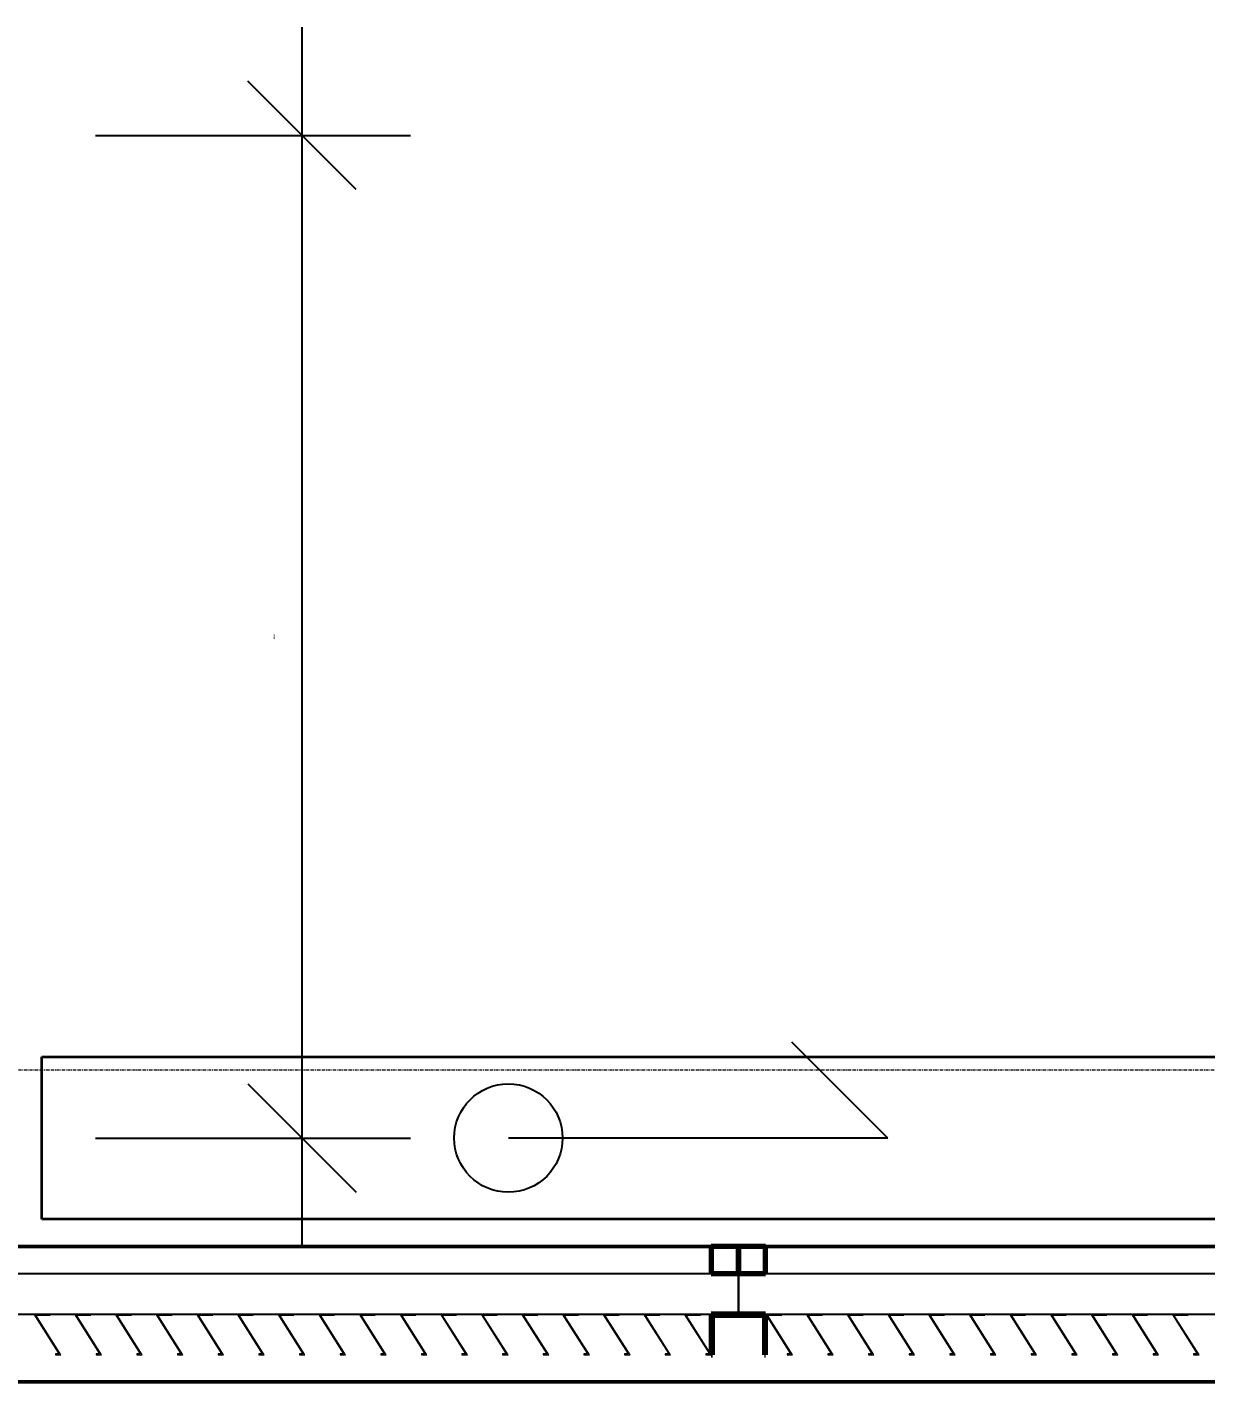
# Model space of a CAD drawing. Header units: millimetres. Extents: x -1379 to 1385823, y -4884429 to 548763.
# Drawn here: x 291407 to 293582, y -2315478 to -2312978 of the extents above; entities that cross this region are included whole.
import ezdxf

# ---------------------------------------------------------------- set-up
doc = ezdxf.new("R2010")
doc.units = ezdxf.units.MM
doc.linetypes.add('DPA_Grid _ Level 100', pattern=[10, 5.5, -1.6, 1.3, -1.6])
doc.layers.add('000 - CONCRETE_EX_BUILDING_MAIN_COLOR_1', color=7, linetype='Continuous')
doc.layers.add('000 - D I M', color=7, linetype='Continuous')
doc.layers.add('000 - CONCRETE_EX_LOUVERS_DEF_SUB', color=7, linetype='Continuous', plot=False)
for name, color, linetype, lineweight in [('A-ANNO-NOTE', 7, 'Continuous', 35), ('A-COLS-E', 7, 'Continuous', 35), ('A-DETL-THIN', 7, 'Continuous', 25), ('A-FLOR-E', 7, 'Continuous', 35), ('A-GENM', 7, 'Continuous', 35), ('A-GLAZ-CURT', 7, 'Continuous', 35), ('S-GRID', 7, 'Continuous', 9), ('WALL-E', 7, 'Continuous', 50)]:
    doc.layers.add(name, color=color, linetype=linetype, lineweight=lineweight)
doc.styles.add('Arial_2', font='arial.ttf', dxfattribs={"height": 3})
doc.dimstyles.new('DPA-DIM-3_0_T-T', dxfattribs={"dimscale": 304.8, "dimtxt": 306.07782, "dimasz": 0.656168, "dimexe": 0.656168, "dimexo": 0.0625, "dimgap": 0.164042, "dimtad": 1, "dimdec": 0, "dimzin": 0, "dimdsep": 46, "dimtxsty": 'Arial_2', "dimblk1": 'OBLIQUE', "dimblk2": 'OBLIQUE', "dimsah": 1, "dimcen": 0.09, "dimdle": 0.656168, "dimclrd": 7, "dimclre": 7, "dimclrt": 7, "dimadec": 8, "dimazin": 0, "dimtfac": 1, "dimtdec": 4, "dimtix": 1, "dimtmove": 0, "dimatfit": 3, "dimfxl": 1.312336, "dimfxlon": 1, "dimtvp": 1, "dimtolj": 1, "dimtzin": 0, "dimarcsym": 2})

# ---------------------------------------------------------------- blocks, each defined once
blk = doc.blocks.new('DPA_Rectangular - 300 x 700mm-V2-IV01 - LOWER ROOF LEVEL PLAN')
at = {"layer": '000 - CONCRETE_EX_BUILDING_MAIN_COLOR_1', "color": 7}
for p, q in [((150, -350), (150, 350)), ((150, 350), (150, -350))]:
    blk.add_line(p, q, dxfattribs=at)
blk = doc.blocks.new('DPA_CP_Entrance Louver Grill Vertical Z - Louver Grill Vertical Z-5053933-IV01 - LOWER ROOF LEVEL PLAN')
at = {"layer": '000 - CONCRETE_EX_LOUVERS_DEF_SUB', "color": 7, "lineweight": 70}
for p, q in [((-700, 0), (-750, 0)), ((-750, 0), (-750, -50)), ((-700, -50), (-700, 0)), ((750, 0), (700, 0)), ((700, 0), (700, -50)), ((750, -50), (750, 0)), ((-750, -50), (-700, -50)), ((700, -50), (750, -50)), ((-700, -125), (-750, -125)), ((-750, -125), (-750, -127)), ((-700, -200), (-700, -125)), ((750, -125), (700, -125)), ((700, -125), (700, -200)), ((750, -127), (750, -125)), ((-750, -127), (-702, -127)), ((-702, -127), (-702, -200)), ((702, -200), (702, -127)), ((702, -127), (750, -127)), ((-702, -200), (-700, -200)), ((700, -200), (702, -200))]:
    blk.add_line(p, q, dxfattribs=at)
at = {"layer": '000 - CONCRETE_EX_LOUVERS_DEF_SUB', "color": 7}
for p, q in [((-750, -125), (-750, -50)), ((-750, -50), (750, -50)), ((750, -50), (750, -125)), ((-750, -125), (750, -125))]:
    blk.add_line(p, q, dxfattribs=at)
blk = doc.blocks.new('GM_Louver Grill Vertical Z1 - Z Profile-V401-IV01 - LOWER ROOF LEVEL PLAN')
at = {"layer": '000 - CONCRETE_EX_LOUVERS_DEF_SUB', "color": 7, "lineweight": 9}
for p, q in [((30, 0), (0.1, 0)), ((0.1, 0), (46.4, -73)), ((30, -2), (30, 0)), ((50, -75), (3.7, -2)), ((3.7, -2), (30, -2)), ((46.4, -73), (40, -73)), ((40, -73), (40, -75)), ((40, -75), (50, -75))]:
    blk.add_line(p, q, dxfattribs=at)
blk = doc.blocks.new('GM_Louver Grill Vertical Z1 - Z Profile-V402-IV01 - LOWER ROOF LEVEL PLAN')
at = {"layer": '000 - CONCRETE_EX_LOUVERS_DEF_SUB', "color": 7, "lineweight": 9}
for p, q in [((30, 0), (0.1, 0)), ((0.1, 0), (46.4, -73)), ((30, -2), (30, 0)), ((50, -75), (3.7, -2)), ((3.7, -2), (30, -2)), ((46.4, -73), (40, -73)), ((40, -73), (40, -75)), ((40, -75), (50, -75))]:
    blk.add_line(p, q, dxfattribs=at)
blk = doc.blocks.new('GM_Louver Grill Vertical Z1 - Z Profile-V403-IV01 - LOWER ROOF LEVEL PLAN')
at = {"layer": '000 - CONCRETE_EX_LOUVERS_DEF_SUB', "color": 7, "lineweight": 9}
for p, q in [((30, 0), (0.1, 0)), ((0.1, 0), (46.4, -73)), ((30, -2), (30, 0)), ((50, -75), (3.7, -2)), ((3.7, -2), (30, -2)), ((46.4, -73), (40, -73)), ((40, -73), (40, -75)), ((40, -75), (50, -75))]:
    blk.add_line(p, q, dxfattribs=at)
blk = doc.blocks.new('GM_Louver Grill Vertical Z1 - Z Profile-V404-IV01 - LOWER ROOF LEVEL PLAN')
at = {"layer": '000 - CONCRETE_EX_LOUVERS_DEF_SUB', "color": 7, "lineweight": 9}
for p, q in [((30, 0), (0.1, 0)), ((0.1, 0), (46.4, -73)), ((30, -2), (30, 0)), ((50, -75), (3.7, -2)), ((3.7, -2), (30, -2)), ((46.4, -73), (40, -73)), ((40, -73), (40, -75)), ((40, -75), (50, -75))]:
    blk.add_line(p, q, dxfattribs=at)
blk = doc.blocks.new('GM_Louver Grill Vertical Z1 - Z Profile-V405-IV01 - LOWER ROOF LEVEL PLAN')
at = {"layer": '000 - CONCRETE_EX_LOUVERS_DEF_SUB', "color": 7, "lineweight": 9}
for p, q in [((30, 0), (0.1, 0)), ((0.1, 0), (46.4, -73)), ((30, -2), (30, 0)), ((50, -75), (3.7, -2)), ((3.7, -2), (30, -2)), ((46.4, -73), (40, -73)), ((40, -73), (40, -75)), ((40, -75), (50, -75))]:
    blk.add_line(p, q, dxfattribs=at)
blk = doc.blocks.new('GM_Louver Grill Vertical Z1 - Z Profile-V406-IV01 - LOWER ROOF LEVEL PLAN')
at = {"layer": '000 - CONCRETE_EX_LOUVERS_DEF_SUB', "color": 7, "lineweight": 9}
for p, q in [((30, 0), (0.1, 0)), ((0.1, 0), (46.4, -73)), ((30, -2), (30, 0)), ((50, -75), (3.7, -2)), ((3.7, -2), (30, -2)), ((46.4, -73), (40, -73)), ((40, -73), (40, -75)), ((40, -75), (50, -75))]:
    blk.add_line(p, q, dxfattribs=at)
blk = doc.blocks.new('GM_Louver Grill Vertical Z1 - Z Profile-V407-IV01 - LOWER ROOF LEVEL PLAN')
at = {"layer": '000 - CONCRETE_EX_LOUVERS_DEF_SUB', "color": 7, "lineweight": 9}
for p, q in [((30, 0), (0.1, 0)), ((0.1, 0), (46.4, -73)), ((30, -2), (30, 0)), ((50, -75), (3.7, -2)), ((3.7, -2), (30, -2)), ((46.4, -73), (40, -73)), ((40, -73), (40, -75)), ((40, -75), (50, -75))]:
    blk.add_line(p, q, dxfattribs=at)
blk = doc.blocks.new('GM_Louver Grill Vertical Z1 - Z Profile-V408-IV01 - LOWER ROOF LEVEL PLAN')
at = {"layer": '000 - CONCRETE_EX_LOUVERS_DEF_SUB', "color": 7, "lineweight": 9}
for p, q in [((30, 0), (0.1, 0)), ((0.1, 0), (46.4, -73)), ((30, -2), (30, 0)), ((50, -75), (3.7, -2)), ((3.7, -2), (30, -2)), ((46.4, -73), (40, -73)), ((40, -73), (40, -75)), ((40, -75), (50, -75))]:
    blk.add_line(p, q, dxfattribs=at)
blk = doc.blocks.new('GM_Louver Grill Vertical Z1 - Z Profile-V409-IV01 - LOWER ROOF LEVEL PLAN')
at = {"layer": '000 - CONCRETE_EX_LOUVERS_DEF_SUB', "color": 7, "lineweight": 9}
for p, q in [((30, 0), (0.1, 0)), ((0.1, 0), (46.4, -73)), ((30, -2), (30, 0)), ((50, -75), (3.7, -2)), ((3.7, -2), (30, -2)), ((46.4, -73), (40, -73)), ((40, -73), (40, -75)), ((40, -75), (50, -75))]:
    blk.add_line(p, q, dxfattribs=at)
blk = doc.blocks.new('GM_Louver Grill Vertical Z1 - Z Profile-V410-IV01 - LOWER ROOF LEVEL PLAN')
at = {"layer": '000 - CONCRETE_EX_LOUVERS_DEF_SUB', "color": 7, "lineweight": 9}
for p, q in [((30, 0), (0.1, 0)), ((0.1, 0), (46.4, -73)), ((30, -2), (30, 0)), ((50, -75), (3.7, -2)), ((3.7, -2), (30, -2)), ((46.4, -73), (40, -73)), ((40, -73), (40, -75)), ((40, -75), (50, -75))]:
    blk.add_line(p, q, dxfattribs=at)
blk = doc.blocks.new('GM_Louver Grill Vertical Z1 - Z Profile-V411-IV01 - LOWER ROOF LEVEL PLAN')
at = {"layer": '000 - CONCRETE_EX_LOUVERS_DEF_SUB', "color": 7, "lineweight": 9}
for p, q in [((30, 0), (0.1, 0)), ((0.1, 0), (46.4, -73)), ((30, -2), (30, 0)), ((50, -75), (3.7, -2)), ((3.7, -2), (30, -2)), ((46.4, -73), (40, -73)), ((40, -73), (40, -75)), ((40, -75), (50, -75))]:
    blk.add_line(p, q, dxfattribs=at)
blk = doc.blocks.new('GM_Louver Grill Vertical Z1 - Z Profile-V412-IV01 - LOWER ROOF LEVEL PLAN')
at = {"layer": '000 - CONCRETE_EX_LOUVERS_DEF_SUB', "color": 7, "lineweight": 9}
for p, q in [((30, 0), (0.1, 0)), ((0.1, 0), (46.4, -73)), ((30, -2), (30, 0)), ((50, -75), (3.7, -2)), ((3.7, -2), (30, -2)), ((46.4, -73), (40, -73)), ((40, -73), (40, -75)), ((40, -75), (50, -75))]:
    blk.add_line(p, q, dxfattribs=at)
blk = doc.blocks.new('GM_Louver Grill Vertical Z1 - Z Profile-V413-IV01 - LOWER ROOF LEVEL PLAN')
at = {"layer": '000 - CONCRETE_EX_LOUVERS_DEF_SUB', "color": 7, "lineweight": 9}
for p, q in [((30, 0), (0.1, 0)), ((0.1, 0), (46.4, -73)), ((30, -2), (30, 0)), ((50, -75), (3.7, -2)), ((3.7, -2), (30, -2)), ((46.4, -73), (40, -73)), ((40, -73), (40, -75)), ((40, -75), (50, -75))]:
    blk.add_line(p, q, dxfattribs=at)
blk = doc.blocks.new('GM_Louver Grill Vertical Z1 - Z Profile-V414-IV01 - LOWER ROOF LEVEL PLAN')
at = {"layer": '000 - CONCRETE_EX_LOUVERS_DEF_SUB', "color": 7, "lineweight": 9}
for p, q in [((30, 0), (0.1, 0)), ((0.1, 0), (46.4, -73)), ((30, -2), (30, 0)), ((50, -75), (3.7, -2)), ((3.7, -2), (30, -2)), ((46.4, -73), (40, -73)), ((40, -73), (40, -75)), ((40, -75), (50, -75))]:
    blk.add_line(p, q, dxfattribs=at)
blk = doc.blocks.new('GM_Louver Grill Vertical Z1 - Z Profile-V415-IV01 - LOWER ROOF LEVEL PLAN')
at = {"layer": '000 - CONCRETE_EX_LOUVERS_DEF_SUB', "lineweight": 9}
h = blk.add_hatch(dxfattribs=at)
h.set_pattern_fill('FP_46', style=0, pattern_type=2)
h.set_pattern_definition([(50, (-227721.46, 2322710.5), (728.7365, -63.75582), [76.2, -838.2]), (355, (-227721.5, 2322710.5), (-140.97162, 764.2276), [60.96, -670.56]), (100.451, (-227660.74, 2322705.2), (587.77, 700.46675), [64.76, -712.36]), (46.184, (-227721.5, 2322913.7), (1084.31624, -168.17096), [114.3, -1257.3]), (96.636, (-227631.1, 2322899.7), (949.6099, 989.70985), [97.14, -1068.54]), (351.184, (-227721.5, 2322913.7), (949.62055, 989.70115), [91.44, -1005.84]), (21, (-227619.86, 2322862.9), (606.45787, -409.06057), [76.2, -838.2]), (326, (-227619.9, 2322862.9), (247.20834, 736.75292), [60.96, -670.56]), (71.451, (-227569.3, 2322828.8), (853.66825, 327.68547), [64.76, -712.36]), (37.5, (-227721.46, 2322710.48), (12.354693, 338.22012), [33.528, -628.904, 33.528, -1320.292]), (37.5, (-227721.46, 2322710.48), (12.354693, 338.22012), [-695.96, -647.192, 33.528, -639.572]), (7.5, (-227721.46, 2322710.48), (267.278874, 400.722127), [33.528, -354.584, 33.528, -870.204]), (7.5, (-227721.46, 2322710.48), (267.278874, 400.722127), [-421.64, -613.664, 33.528, -223.012]), (327.5, (-227948.03, 2322710.48), (542.36333, -22.915345), [33.528, -220.472, 33.528, -1810.512]), (327.5, (-227948.03, 2322710.48), (542.36333, -22.915345), [-287.528, -758.952, 33.528, -1018.032]), (317.5, (-228049.63, 2322710.5), (592.51696, 101.70711), [33.528, -296.672, 33.528, -1239.52]), (317.5, (-228049.63, 2322710.5), (592.51696, 101.70711), [-363.728, -492.76, 33.528, -713.232])])
h.paths.add_polyline_path([(50, -75), (3.7, -2), (30, -2), (30, 0), (0.1, 0), (46.4, -73), (40, -73), (40, -75)])
at = {"layer": '000 - CONCRETE_EX_LOUVERS_DEF_SUB', "color": 7, "lineweight": 9}
for p, q in [((30, 0), (0.1, 0)), ((0.1, 0), (46.4, -73)), ((30, -2), (30, 0)), ((50, -75), (3.7, -2)), ((3.7, -2), (30, -2)), ((46.4, -73), (40, -73)), ((40, -73), (40, -75)), ((40, -75), (50, -75))]:
    blk.add_line(p, q, dxfattribs=at)
blk = doc.blocks.new('GM_Louver Grill Vertical Z1 - Z Profile-V416-IV01 - LOWER ROOF LEVEL PLAN')
at = {"layer": '000 - CONCRETE_EX_LOUVERS_DEF_SUB', "lineweight": 9}
h = blk.add_hatch(dxfattribs=at)
h.set_pattern_fill('FP_47', style=0, pattern_type=2)
h.set_pattern_definition([(50, (-227646.46, 2322710.5), (728.7365, -63.75582), [76.2, -838.2]), (355, (-227646.5, 2322710.5), (-140.97162, 764.2276), [60.96, -670.56]), (100.451, (-227585.74, 2322705.2), (587.77, 700.46675), [64.76, -712.36]), (46.184, (-227646.5, 2322913.7), (1084.31624, -168.17096), [114.3, -1257.3]), (96.636, (-227556.1, 2322899.7), (949.6099, 989.70985), [97.14, -1068.54]), (351.184, (-227646.5, 2322913.7), (949.62055, 989.70115), [91.44, -1005.84]), (21, (-227544.86, 2322862.9), (606.45787, -409.06057), [76.2, -838.2]), (326, (-227544.9, 2322862.9), (247.20834, 736.75292), [60.96, -670.56]), (71.451, (-227494.3, 2322828.8), (853.66825, 327.68547), [64.76, -712.36]), (37.5, (-227646.46, 2322710.48), (12.354693, 338.22012), [33.528, -628.904, 33.528, -1320.292]), (37.5, (-227646.46, 2322710.48), (12.354693, 338.22012), [-695.96, -647.192, 33.528, -639.572]), (7.5, (-227646.46, 2322710.48), (267.278874, 400.722127), [33.528, -354.584, 33.528, -870.204]), (7.5, (-227646.46, 2322710.48), (267.278874, 400.722127), [-421.64, -613.664, 33.528, -223.012]), (327.5, (-227873.03, 2322710.48), (542.36333, -22.915345), [33.528, -220.472, 33.528, -1810.512]), (327.5, (-227873.03, 2322710.48), (542.36333, -22.915345), [-287.528, -758.952, 33.528, -1018.032]), (317.5, (-227974.63, 2322710.5), (592.51696, 101.70711), [33.528, -296.672, 33.528, -1239.52]), (317.5, (-227974.63, 2322710.5), (592.51696, 101.70711), [-363.728, -492.76, 33.528, -713.232])])
h.paths.add_polyline_path([(50, -75), (3.7, -2), (30, -2), (30, 0), (0.1, 0), (46.4, -73), (40, -73), (40, -75)])
at = {"layer": '000 - CONCRETE_EX_LOUVERS_DEF_SUB', "color": 7, "lineweight": 9}
for p, q in [((30, 0), (0.1, 0)), ((0.1, 0), (46.4, -73)), ((30, -2), (30, 0)), ((50, -75), (3.7, -2)), ((3.7, -2), (30, -2)), ((46.4, -73), (40, -73)), ((40, -73), (40, -75)), ((40, -75), (50, -75))]:
    blk.add_line(p, q, dxfattribs=at)
blk = doc.blocks.new('GM_Louver Grill Vertical Z1 - Z Profile-V418-IV01 - LOWER ROOF LEVEL PLAN')
at = {"layer": '000 - CONCRETE_EX_LOUVERS_DEF_SUB', "color": 7, "lineweight": 9}
for p, q in [((30, 0), (0.1, 0)), ((0.1, 0), (46.4, -73)), ((30, -2), (30, 0)), ((50, -75), (3.7, -2)), ((3.7, -2), (30, -2)), ((46.4, -73), (40, -73)), ((40, -73), (40, -75)), ((40, -75), (50, -75))]:
    blk.add_line(p, q, dxfattribs=at)
blk = doc.blocks.new('GM_Louver Grill Vertical Z1 - Z Profile-V427-IV01 - LOWER ROOF LEVEL PLAN')
at = {"layer": '000 - CONCRETE_EX_LOUVERS_DEF_SUB', "color": 7, "lineweight": 9}
for p, q in [((30, 0), (0.1, 0)), ((0.1, 0), (46.4, -73)), ((30, -2), (30, 0)), ((50, -75), (3.7, -2)), ((3.7, -2), (30, -2)), ((46.4, -73), (40, -73)), ((40, -73), (40, -75)), ((40, -75), (50, -75))]:
    blk.add_line(p, q, dxfattribs=at)
blk = doc.blocks.new('GM_Louver Grill Vertical Z1 - Z Profile-V428-IV01 - LOWER ROOF LEVEL PLAN')
at = {"layer": '000 - CONCRETE_EX_LOUVERS_DEF_SUB', "color": 7, "lineweight": 9}
for p, q in [((30, 0), (0.1, 0)), ((0.1, 0), (46.4, -73)), ((30, -2), (30, 0)), ((50, -75), (3.7, -2)), ((3.7, -2), (30, -2)), ((46.4, -73), (40, -73)), ((40, -73), (40, -75)), ((40, -75), (50, -75))]:
    blk.add_line(p, q, dxfattribs=at)
blk = doc.blocks.new('GM_Louver Grill Vertical Z1 - Z Profile-V429-IV01 - LOWER ROOF LEVEL PLAN')
at = {"layer": '000 - CONCRETE_EX_LOUVERS_DEF_SUB', "color": 7, "lineweight": 9}
for p, q in [((30, 0), (0.1, 0)), ((0.1, 0), (46.4, -73)), ((30, -2), (30, 0)), ((50, -75), (3.7, -2)), ((3.7, -2), (30, -2)), ((46.4, -73), (40, -73)), ((40, -73), (40, -75)), ((40, -75), (50, -75))]:
    blk.add_line(p, q, dxfattribs=at)
blk = doc.blocks.new('GM_Louver Grill Vertical Z1 - Z Profile-V430-IV01 - LOWER ROOF LEVEL PLAN')
at = {"layer": '000 - CONCRETE_EX_LOUVERS_DEF_SUB', "color": 7, "lineweight": 9}
for p, q in [((30, 0), (0.1, 0)), ((0.1, 0), (46.4, -73)), ((30, -2), (30, 0)), ((50, -75), (3.7, -2)), ((3.7, -2), (30, -2)), ((46.4, -73), (40, -73)), ((40, -73), (40, -75)), ((40, -75), (50, -75))]:
    blk.add_line(p, q, dxfattribs=at)
blk = doc.blocks.new('GM_Louver Grill Vertical Z1 - Z Profile-V431-IV01 - LOWER ROOF LEVEL PLAN')
at = {"layer": '000 - CONCRETE_EX_LOUVERS_DEF_SUB', "color": 7, "lineweight": 9}
for p, q in [((30, 0), (0.1, 0)), ((0.1, 0), (46.4, -73)), ((30, -2), (30, 0)), ((50, -75), (3.7, -2)), ((3.7, -2), (30, -2)), ((46.4, -73), (40, -73)), ((40, -73), (40, -75)), ((40, -75), (50, -75))]:
    blk.add_line(p, q, dxfattribs=at)
blk = doc.blocks.new('GM_Louver Grill Vertical Z1 - Z Profile-V432-IV01 - LOWER ROOF LEVEL PLAN')
at = {"layer": '000 - CONCRETE_EX_LOUVERS_DEF_SUB', "color": 7, "lineweight": 9}
for p, q in [((30, 0), (0.1, 0)), ((0.1, 0), (46.4, -73)), ((30, -2), (30, 0)), ((50, -75), (3.7, -2)), ((3.7, -2), (30, -2)), ((46.4, -73), (40, -73)), ((40, -73), (40, -75)), ((40, -75), (50, -75))]:
    blk.add_line(p, q, dxfattribs=at)
blk = doc.blocks.new('GM_Louver Grill Vertical Z1 - Z Profile-V433-IV01 - LOWER ROOF LEVEL PLAN')
at = {"layer": '000 - CONCRETE_EX_LOUVERS_DEF_SUB', "color": 7, "lineweight": 9}
for p, q in [((30, 0), (0.1, 0)), ((0.1, 0), (46.4, -73)), ((30, -2), (30, 0)), ((50, -75), (3.7, -2)), ((3.7, -2), (30, -2)), ((46.4, -73), (40, -73)), ((40, -73), (40, -75)), ((40, -75), (50, -75))]:
    blk.add_line(p, q, dxfattribs=at)
blk = doc.blocks.new('GM_Louver Grill Vertical Z1 - Z Profile-V434-IV01 - LOWER ROOF LEVEL PLAN')
at = {"layer": '000 - CONCRETE_EX_LOUVERS_DEF_SUB', "lineweight": 9}
h = blk.add_hatch(dxfattribs=at)
h.set_pattern_fill('FP_49', style=0, pattern_type=2)
h.set_pattern_definition([(50, (-229221.46, 2322710.5), (728.7365, -63.75582), [76.2, -838.2]), (355, (-229221.5, 2322710.5), (-140.97162, 764.2276), [60.96, -670.56]), (100.451, (-229160.74, 2322705.2), (587.77, 700.46675), [64.76, -712.36]), (46.184, (-229221.5, 2322913.7), (1084.31624, -168.17096), [114.3, -1257.3]), (96.636, (-229131.1, 2322899.7), (949.6099, 989.70985), [97.14, -1068.54]), (351.184, (-229221.5, 2322913.7), (949.62055, 989.70115), [91.44, -1005.84]), (21, (-229119.86, 2322862.9), (606.45787, -409.06057), [76.2, -838.2]), (326, (-229119.9, 2322862.9), (247.20834, 736.75292), [60.96, -670.56]), (71.451, (-229069.3, 2322828.8), (853.66825, 327.68547), [64.76, -712.36]), (37.5, (-229221.46, 2322710.48), (12.354693, 338.22012), [33.528, -628.904, 33.528, -1320.292]), (37.5, (-229221.46, 2322710.48), (12.354693, 338.22012), [-695.96, -647.192, 33.528, -639.572]), (7.5, (-229221.46, 2322710.48), (267.278874, 400.722127), [33.528, -354.584, 33.528, -870.204]), (7.5, (-229221.46, 2322710.48), (267.278874, 400.722127), [-421.64, -613.664, 33.528, -223.012]), (327.5, (-229448.03, 2322710.48), (542.36333, -22.915345), [33.528, -220.472, 33.528, -1810.512]), (327.5, (-229448.03, 2322710.48), (542.36333, -22.915345), [-287.528, -758.952, 33.528, -1018.032]), (317.5, (-229549.63, 2322710.5), (592.51696, 101.70711), [33.528, -296.672, 33.528, -1239.52]), (317.5, (-229549.63, 2322710.5), (592.51696, 101.70711), [-363.728, -492.76, 33.528, -713.232])])
h.paths.add_polyline_path([(50, -75), (3.7, -2), (30, -2), (30, 0), (0.1, 0), (46.4, -73), (40, -73), (40, -75)])
at = {"layer": '000 - CONCRETE_EX_LOUVERS_DEF_SUB', "color": 7, "lineweight": 9}
for p, q in [((30, 0), (0.1, 0)), ((0.1, 0), (46.4, -73)), ((30, -2), (30, 0)), ((50, -75), (3.7, -2)), ((3.7, -2), (30, -2)), ((46.4, -73), (40, -73)), ((40, -73), (40, -75)), ((40, -75), (50, -75))]:
    blk.add_line(p, q, dxfattribs=at)
blk = doc.blocks.new('GM_Louver Grill Vertical Z1 - Z Profile-V435-IV01 - LOWER ROOF LEVEL PLAN')
at = {"layer": '000 - CONCRETE_EX_LOUVERS_DEF_SUB', "lineweight": 9}
h = blk.add_hatch(dxfattribs=at)
h.set_pattern_fill('FP_50', style=0, pattern_type=2)
h.set_pattern_definition([(50, (-229146.46, 2322710.5), (728.7365, -63.75582), [76.2, -838.2]), (355, (-229146.5, 2322710.5), (-140.97162, 764.2276), [60.96, -670.56]), (100.451, (-229085.74, 2322705.2), (587.77, 700.46675), [64.76, -712.36]), (46.184, (-229146.5, 2322913.7), (1084.31624, -168.17096), [114.3, -1257.3]), (96.636, (-229056.1, 2322899.7), (949.6099, 989.70985), [97.14, -1068.54]), (351.184, (-229146.5, 2322913.7), (949.62055, 989.70115), [91.44, -1005.84]), (21, (-229044.86, 2322862.9), (606.45787, -409.06057), [76.2, -838.2]), (326, (-229044.9, 2322862.9), (247.20834, 736.75292), [60.96, -670.56]), (71.451, (-228994.3, 2322828.8), (853.66825, 327.68547), [64.76, -712.36]), (37.5, (-229146.46, 2322710.48), (12.354693, 338.22012), [33.528, -628.904, 33.528, -1320.292]), (37.5, (-229146.46, 2322710.48), (12.354693, 338.22012), [-695.96, -647.192, 33.528, -639.572]), (7.5, (-229146.46, 2322710.48), (267.278874, 400.722127), [33.528, -354.584, 33.528, -870.204]), (7.5, (-229146.46, 2322710.48), (267.278874, 400.722127), [-421.64, -613.664, 33.528, -223.012]), (327.5, (-229373.03, 2322710.48), (542.36333, -22.915345), [33.528, -220.472, 33.528, -1810.512]), (327.5, (-229373.03, 2322710.48), (542.36333, -22.915345), [-287.528, -758.952, 33.528, -1018.032]), (317.5, (-229474.63, 2322710.5), (592.51696, 101.70711), [33.528, -296.672, 33.528, -1239.52]), (317.5, (-229474.63, 2322710.5), (592.51696, 101.70711), [-363.728, -492.76, 33.528, -713.232])])
h.paths.add_polyline_path([(50, -75), (3.7, -2), (30, -2), (30, 0), (0.1, 0), (46.4, -73), (40, -73), (40, -75)])
at = {"layer": '000 - CONCRETE_EX_LOUVERS_DEF_SUB', "color": 7, "lineweight": 9}
for p, q in [((30, 0), (0.1, 0)), ((0.1, 0), (46.4, -73)), ((30, -2), (30, 0)), ((50, -75), (3.7, -2)), ((3.7, -2), (30, -2)), ((46.4, -73), (40, -73)), ((40, -73), (40, -75)), ((40, -75), (50, -75))]:
    blk.add_line(p, q, dxfattribs=at)
blk = doc.blocks.new('GM_Louver Grill Vertical Z1 - Z Profile-V436-IV01 - LOWER ROOF LEVEL PLAN')
at = {"layer": '000 - CONCRETE_EX_LOUVERS_DEF_SUB', "color": 7, "lineweight": 9}
for p, q in [((30, 0), (0.1, 0)), ((0.1, 0), (46.4, -73)), ((30, -2), (30, 0)), ((50, -75), (3.7, -2)), ((3.7, -2), (30, -2)), ((46.4, -73), (40, -73)), ((40, -73), (40, -75)), ((40, -75), (50, -75))]:
    blk.add_line(p, q, dxfattribs=at)
blk = doc.blocks.new('GM_Louver Grill Vertical Z1 - Z Profile-V438-IV01 - LOWER ROOF LEVEL PLAN')
at = {"layer": '000 - CONCRETE_EX_LOUVERS_DEF_SUB', "color": 7, "lineweight": 9}
for p, q in [((30, 0), (0.1, 0)), ((0.1, 0), (46.4, -73)), ((30, -2), (30, 0)), ((50, -75), (3.7, -2)), ((3.7, -2), (30, -2)), ((46.4, -73), (40, -73)), ((40, -73), (40, -75)), ((40, -75), (50, -75))]:
    blk.add_line(p, q, dxfattribs=at)
blk = doc.blocks.new('AN_Symbol_Arrow Slope-seepage_short - Single-4478772-IV01 - LOWER ROOF LEVEL PLAN')
at = {"layer": 'A-ANNO-NOTE', "color": 7, "lineweight": 25}
for q in [(5.232, 1.768), (0, 0)]:
    blk.add_line((7, 0), q, dxfattribs=at)
blk.add_circle((0, 0), 1, dxfattribs=at)
blk = doc.blocks.new('_Oblique')
at = {"color": 7, "linetype": 'ByBlock', "lineweight": -2}
blk.add_line((-0.5, -0.5), (0.5, 0.5), dxfattribs=at)
blk = doc.blocks.new('DIMBLOCK50-IV01 - LOWER ROOF LEVEL PLAN')
at = {"layer": '000 - D I M', "color": 7, "lineweight": -2, "transparency": 16777216}
for p, q in [((291914.5, -2315227.7), (291914.5, -2312977.7)), ((291533.6, -2313177.7), (292114.5, -2313177.7)), ((291533.6, -2315027.7), (292114.5, -2315027.7))]:
    blk.add_line(p, q, dxfattribs=at)
at = {"layer": 'Defpoints', "color": 7, "transparency": 16777216}
for p in [(291514.5, -2313177.7), (291914.5, -2313177.7), (291514.5, -2315027.7)]:
    blk.add_point(p, dxfattribs=at)
at = {"layer": '000 - D I M', "color": 7, "lineweight": -2, "transparency": 16777216, "xscale": 200, "yscale": 200, "zscale": 200}
for p, rotation in [((291914.5, -2313177.7), 90), ((291914.5, -2315027.7), 270)]:
    blk.add_blockref('_Oblique', p, dxfattribs=dict(at, rotation=rotation))
at = {"layer": '000 - D I M', "color": 7, "transparency": 16777216, "insert": (291863, -2314102.7), "char_height": 3, "width": 1107.531, "attachment_point": 5, "rotation": 90, "style": 'Arial_2'}
blk.add_mtext('\\A1;1850', dxfattribs=at)

msp = doc.modelspace()

# ---------------------------------------------------------------- linework, layer by layer
at = {"layer": 'A-DETL-THIN', "color": 7}
msp.add_line((296999.6, -2315477.7), (280939.6, -2315477.7), dxfattribs=at)
at = {"layer": 'A-FLOR-E', "color": 7}
for p, q in [((291434.6, -2315177.7), (291434.6, -2314877.7)), ((291434.6, -2314877.7), (296199.6, -2314877.7)), ((296699.6, -2315177.7), (291434.6, -2315177.7)), ((291384.6, -2315227.7), (296749.6, -2315227.7)), ((296999.6, -2315477.7), (280939.6, -2315477.7)), ((280939.6, -2315477.7), (296999.6, -2315477.7))]:
    msp.add_line(p, q, dxfattribs=at)
at = {"layer": 'S-GRID', "color": 7, "linetype": 'DPA_Grid _ Level 100'}
msp.add_line((310037.1, -2314902.7), (273056.2, -2314902.7), dxfattribs=at)
at = {"layer": 'WALL-E', "color": 7}
for p, q in [((291384.6, -2315227.7), (296749.6, -2315227.7)), ((296749.6, -2315227.7), (291384.6, -2315227.7)), ((281189.6, -2315477.7), (296749.6, -2315477.7)), ((296749.6, -2315477.7), (281189.6, -2315477.7))]:
    msp.add_line(p, q, dxfattribs=at)

# ---------------------------------------------------------------- block references
at = {"layer": 'A-ANNO-NOTE', "color": 7, "lineweight": 25, "xscale": 100, "yscale": 100, "zscale": 100}
msp.add_blockref('AN_Symbol_Arrow Slope-seepage_short - Single-4478772-IV01 - LOWER ROOF LEVEL PLAN', (292295.2, -2315027.7), dxfattribs=at)
at = {"layer": 'A-COLS-E', "color": 7, "rotation": 269.9999999999926}
msp.add_blockref('DPA_Rectangular - 300 x 700mm-V2-IV01 - LOWER ROOF LEVEL PLAN', (293179.6, -2315327.7), dxfattribs=at)
at = {"layer": 'A-GENM', "color": 7, "lineweight": 9}
for name, p in [('GM_Louver Grill Vertical Z1 - Z Profile-V416-IV01 - LOWER ROOF LEVEL PLAN', (291419.6, -2315352.7)), ('GM_Louver Grill Vertical Z1 - Z Profile-V415-IV01 - LOWER ROOF LEVEL PLAN', (291494.6, -2315352.7)), ('GM_Louver Grill Vertical Z1 - Z Profile-V414-IV01 - LOWER ROOF LEVEL PLAN', (291569.6, -2315352.7)), ('GM_Louver Grill Vertical Z1 - Z Profile-V413-IV01 - LOWER ROOF LEVEL PLAN', (291644.6, -2315352.7)), ('GM_Louver Grill Vertical Z1 - Z Profile-V412-IV01 - LOWER ROOF LEVEL PLAN', (291719.6, -2315352.7)), ('GM_Louver Grill Vertical Z1 - Z Profile-V411-IV01 - LOWER ROOF LEVEL PLAN', (291794.6, -2315352.7)), ('GM_Louver Grill Vertical Z1 - Z Profile-V410-IV01 - LOWER ROOF LEVEL PLAN', (291869.6, -2315352.7)), ('GM_Louver Grill Vertical Z1 - Z Profile-V409-IV01 - LOWER ROOF LEVEL PLAN', (291944.6, -2315352.7)), ('GM_Louver Grill Vertical Z1 - Z Profile-V408-IV01 - LOWER ROOF LEVEL PLAN', (292019.6, -2315352.7)), ('GM_Louver Grill Vertical Z1 - Z Profile-V407-IV01 - LOWER ROOF LEVEL PLAN', (292094.6, -2315352.7)), ('GM_Louver Grill Vertical Z1 - Z Profile-V406-IV01 - LOWER ROOF LEVEL PLAN', (292169.6, -2315352.7)), ('GM_Louver Grill Vertical Z1 - Z Profile-V405-IV01 - LOWER ROOF LEVEL PLAN', (292244.6, -2315352.7)), ('GM_Louver Grill Vertical Z1 - Z Profile-V404-IV01 - LOWER ROOF LEVEL PLAN', (292319.6, -2315352.7)), ('GM_Louver Grill Vertical Z1 - Z Profile-V403-IV01 - LOWER ROOF LEVEL PLAN', (292394.6, -2315352.7)), ('GM_Louver Grill Vertical Z1 - Z Profile-V402-IV01 - LOWER ROOF LEVEL PLAN', (292469.6, -2315352.7)), ('GM_Louver Grill Vertical Z1 - Z Profile-V401-IV01 - LOWER ROOF LEVEL PLAN', (292544.6, -2315352.7)), ('GM_Louver Grill Vertical Z1 - Z Profile-V418-IV01 - LOWER ROOF LEVEL PLAN', (292619.6, -2315352.7)), ('GM_Louver Grill Vertical Z1 - Z Profile-V438-IV01 - LOWER ROOF LEVEL PLAN', (292769.6, -2315352.7)), ('GM_Louver Grill Vertical Z1 - Z Profile-V436-IV01 - LOWER ROOF LEVEL PLAN', (292844.6, -2315352.7)), ('GM_Louver Grill Vertical Z1 - Z Profile-V435-IV01 - LOWER ROOF LEVEL PLAN', (292919.6, -2315352.7)), ('GM_Louver Grill Vertical Z1 - Z Profile-V434-IV01 - LOWER ROOF LEVEL PLAN', (292994.6, -2315352.7)), ('GM_Louver Grill Vertical Z1 - Z Profile-V433-IV01 - LOWER ROOF LEVEL PLAN', (293069.6, -2315352.7)), ('GM_Louver Grill Vertical Z1 - Z Profile-V432-IV01 - LOWER ROOF LEVEL PLAN', (293144.6, -2315352.7)), ('GM_Louver Grill Vertical Z1 - Z Profile-V431-IV01 - LOWER ROOF LEVEL PLAN', (293219.6, -2315352.7)), ('GM_Louver Grill Vertical Z1 - Z Profile-V430-IV01 - LOWER ROOF LEVEL PLAN', (293294.6, -2315352.7)), ('GM_Louver Grill Vertical Z1 - Z Profile-V429-IV01 - LOWER ROOF LEVEL PLAN', (293369.6, -2315352.7)), ('GM_Louver Grill Vertical Z1 - Z Profile-V428-IV01 - LOWER ROOF LEVEL PLAN', (293444.6, -2315352.7)), ('GM_Louver Grill Vertical Z1 - Z Profile-V427-IV01 - LOWER ROOF LEVEL PLAN', (293519.6, -2315352.7))]:
    msp.add_blockref(name, p, dxfattribs=at)
at = {"layer": 'A-GLAZ-CURT', "color": 7}
for p in [(291969.6, -2315227.7), (293469.6, -2315227.7)]:
    msp.add_blockref('DPA_CP_Entrance Louver Grill Vertical Z - Louver Grill Vertical Z-5053933-IV01 - LOWER ROOF LEVEL PLAN', p, dxfattribs=at)

# ---------------------------------------------------------------- dimensions: what is measured, and where the dimension line sits
at = {"layer": '000 - D I M', "color": 7}
dim = msp.add_linear_dim(base=(291914.5, -2313177.7), p1=(291514.5, -2315027.7), p2=(291514.5, -2313177.7), angle=90, dimstyle='DPA-DIM-3_0_T-T', override={"dimpost": '<>', "dimclrd": 7, "dimclre": 7, "dimclrt": 7, "dimfxl": 1849.999994}, dxfattribs=at)
dim.commit()
dim.dimension.update_dxf_attribs({"geometry": 'DIMBLOCK50-IV01 - LOWER ROOF LEVEL PLAN', "text_midpoint": (291863, -2314102.7)})

doc.saveas('drawing.dxf')
